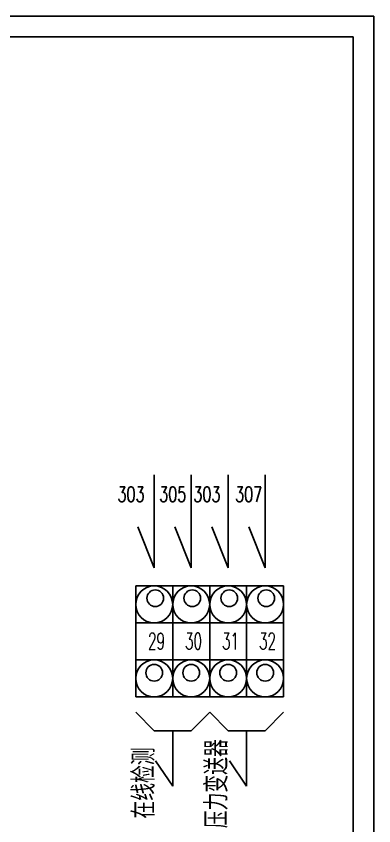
# Model space of a CAD drawing. Header units: millimetres. Extents: x 369186 to 503668, y -134064 to -104329.
# Drawn here: x 494968 to 503668, y -124028 to -104329 of the extents above; entities that cross this region are included whole.
import ezdxf

# ---------------------------------------------------------------- set-up
doc = ezdxf.new("R2010")
doc.units = ezdxf.units.MM
doc.layers.add('0文本', color=80, linetype='Continuous')
doc.layers.add('PUB_TEXT', color=7, linetype='Continuous')
doc.styles.add('_TXT', font='txt1.shx', dxfattribs={"width": 0.6, "bigfont": 'hztxt.shx'})
doc.styles.get("Standard").update_dxf_attribs({"font": 'txt1.shx', "width": 0.8, "bigfont": 'hztxt.shx'})

msp = doc.modelspace()

# ---------------------------------------------------------------- linework, layer by layer
at = {"color": 1}
for p, q in [((461668, -104329), (503668, -104329)), ((503668, -104329), (503668, -134029)), ((464168, -104829), (503168, -104829)), ((503168, -104829), (503168, -133529))]:
    msp.add_line(p, q, dxfattribs=at)
at = {"color": 0}
for p, q in [((498325, -117755), (498325, -115485)), ((499225, -117755), (499225, -115485)), ((500125, -117755), (500125, -115485)), ((501025, -117755), (501025, -115485)), ((498325, -117755), (497925, -116751)), ((499225, -117755), (498825, -116751)), ((500125, -117755), (499725, -116751)), ((501025, -117755), (500625, -116751)), ((497875, -118191), (497875, -120891)), ((497875, -118191), (501475, -118191)), ((498775, -118191), (498775, -120891)), ((499675, -118191), (499675, -120891)), ((500575, -118191), (500575, -120891)), ((501475, -118191), (501475, -120891)), ((497875, -119091), (501475, -119091)), ((497875, -119991), (501475, -119991)), ((497875, -120891), (501475, -120891)), ((497875, -121264), (498325, -121714)), ((499675, -121264), (499225, -121714)), ((499675, -121264), (500125, -121714)), ((501475, -121264), (501025, -121714)), ((498325, -121714), (499225, -121714)), ((500125, -121714), (501025, -121714))]:
    msp.add_line(p, q, dxfattribs=at)
for p, q in [((498775, -121714), (498775, -123066)), ((500575, -121714), (500575, -123066)), ((498775, -123066), (498358, -122448)), ((500575, -123066), (500158, -122448))]:
    msp.add_line(p, q)
for centre, radius in [((498325, -118641), 450), ((499225, -118641), 450), ((500125, -118641), 450), ((501025, -118641), 450), ((498352, -118491), 203), ((499252, -118491), 203), ((500152, -118491), 203), ((501052, -118491), 203), ((498325, -120441), 450), ((498325, -120304), 203), ((499225, -120441), 450), ((499225, -120304), 203), ((500125, -120441), 450), ((500125, -120304), 203), ((501025, -120441), 450), ((501025, -120304), 203)]:
    msp.add_circle(centre, radius, dxfattribs=at)

# ---------------------------------------------------------------- texts
at = {"char_height": 213.84, "width": 5722, "attachment_point": 1, "style": '_TXT'}
for s, insert in [('{\\Ftxt.shx,fhz.shx|c134;\\H1.875x;29}', (498176, -119335)), ('{\\Ftxt.shx,fhz.shx|c134;\\H1.875x;30}', (499076, -119335)), ('{\\Ftxt.shx,fhz.shx|c134;\\H1.875x;31}', (499976, -119335)), ('{\\Ftxt.shx,fhz.shx|c134;\\H1.875x;32}', (500876, -119335))]:
    msp.add_mtext(s, dxfattribs=dict(at, insert=insert))
at = {"layer": '0文本', "color": 0, "width": 0.7}
for s, p in [('303', (497432, -116144)), ('305', (498447, -116144)), ('303', (499278, -116144)), ('307', (500294, -116144))]:
    msp.add_text(s, height=366.7, dxfattribs=at).set_placement(p)
at = {"layer": 'PUB_TEXT', "width": 0.8}
for s, p in [('压力变送器', (500113, -124086, 1200)), ('在线检测', (498340, -123853, 1200))]:
    msp.add_text(s, height=541.4, rotation=90, dxfattribs=at).set_placement(p)

doc.saveas('drawing.dxf')
